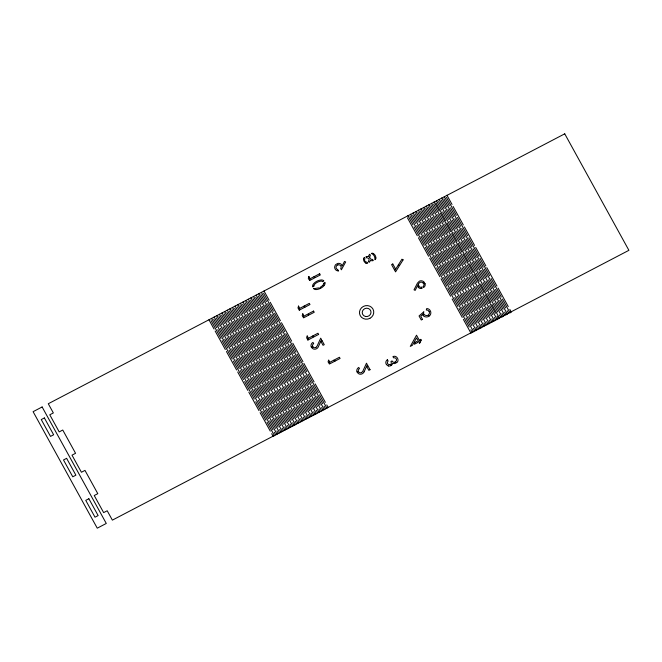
<?xml version="1.0" encoding="UTF-8"?>
<svg xmlns="http://www.w3.org/2000/svg" width="662" height="662" viewBox="0 0 662 662"><rect width="100%" height="100%" fill="white"/><g stroke="black" fill="none" stroke-linecap="round" stroke-linejoin="round"><path stroke-width="0.99" d="M375.908 257.981L375.743 258.784A1.862 1.754 -17.5 0 1 374.94 259.711C374.949 256.782 374.311 254.928 371.473 253.422A1.862 1.754 -17.5 0 1 372.706 253.256L373.484 253.571M363.504 258.883L363.628 258.387A1.821 1.721 -17.5 0 1 364.448 257.41C365.78 258.437 363.719 259.843 364.919 261.101C365.49 262.533 367.518 261.507 367.625 263.17A1.829 1.721 -17.5 0 1 366.343 263.319L365.846 263.145M299.216 310.18L299.778 308.343L303.651 306.316M309.535 280.539L310.114 278.719L313.987 276.699M307.863 340.036L308.442 338.224L312.315 336.197L312.969 337.388L307.88 340.061M364.092 371.854L367.311 364.704L366.475 363.198L362.95 370.985L361.684 372.524M418.177 286.903L418.806 285.554A2.226 2.094 -17.5 0 0 421.661 287.217M418.31 284.246L415.173 290.386L414.023 289.832L417.441 283.137L419.303 281.234A3.74 3.525 -17.5 0 1 421.942 280.887A4.204 3.955 -17.5 0 1 424.441 282.5L423.233 283.129M423.738 314.202L423.175 314.731A2.044 1.928 -17.5 0 1 422.96 314.93M315.898 347.492L317.164 345.945L320.689 338.166L321.525 339.672L318.306 346.814A3.749 3.533 -17.5 0 1 313.987 349.139A3.947 3.715 -17.5 0 1 311.686 347.492L312.919 346.847M319.647 273.737L314.558 276.402L315.211 277.585L320.309 274.937L319.655 273.745M309.601 280.531L314.64 277.899L313.987 276.708M313.68 288.541C315.559 288.847 319.175 287.109 320.416 288.375A11.246 10.592 -17.5 0 1 316.709 289.526A4.229 3.98 -17.5 0 1 314.922 289.418A2.408 2.267 -17.5 0 1 313.656 288.558M323.66 283.328L324.852 282.707M304.222 306.018L309.32 303.353L309.973 304.545L304.884 307.218M299.274 310.155L304.313 307.516L303.659 306.332M392.789 263.989L391.59 264.618L394.511 269.947L395.346 268.598L392.806 263.981M313.565 311.074L308.467 313.73L309.121 314.922L314.227 312.274L313.573 311.082M308.558 315.236L303.519 317.868L304.032 316.055L307.896 314.036L308.55 315.22M312.886 335.899L317.983 333.234L318.637 334.426M318.645 334.434L313.548 337.099L312.894 335.915M424.946 283.493L423.87 284.056A2.267 2.135 -17.5 0 1 422.993 286.538L423.556 287.556A3.525 3.318 -17.5 0 0 425.004 283.468M311.413 346.946L312.613 346.325A2.383 2.251 -17.5 0 1 313.672 343.644L312.977 342.386A3.997 3.765 -17.5 0 0 311.214 347.029M333.747 360.219L329.883 362.238L329.304 364.059L334.409 361.419L333.756 360.236M334.98 361.121L340.078 358.456L339.424 357.273L334.318 359.921L334.98 361.104M422.48 319.365L421.28 319.994L419.046 315.973L423.837 311.752A3.004 2.83 -17.5 0 0 423.655 313.424L420.751 316.196L422.497 319.357M357.199 371.986L358.399 371.357A2.383 2.251 -17.5 0 1 359.458 368.676L358.763 367.418A3.997 3.765 -17.5 0 0 356.992 372.061M419.394 343.123L420.536 342.527L416.522 335.204L410.266 346.416L412.376 345.307L416.514 337.926L419.377 343.131M370.041 369.702L368.842 370.331L366.971 366.963L367.683 365.383L370.058 369.694M390.878 365.623L390.381 365.838A2.996 2.822 -17.5 0 1 388.462 365.945M337.852 264.883L336.958 265.346A2.292 2.16 -17.5 0 0 336.478 265.876L336.048 267.059A2.565 2.416 -17.5 0 0 336.147 268.011L336.445 268.631A2.201 2.077 -17.5 0 0 336.983 269.169L337.529 269.451M337.678 269.5L338.58 270.99A4.08 3.84 -17.5 0 1 337.123 270.708A4.609 4.336 -17.5 0 1 336.478 270.41L336.197 270.228A3.889 3.658 -17.5 0 1 335.27 269.293L334.707 267.953A3.765 3.55 -17.5 0 1 334.666 266.86L335.146 265.404A3.724 3.509 -17.5 0 1 335.841 264.51L337.471 263.55A3.649 3.442 -17.5 0 1 338.505 263.368L338.861 263.368A4.262 4.022 -17.5 0 1 339.937 263.567L340.574 263.84A3.128 2.946 -17.5 0 1 341.335 264.469L341.542 264.726A4.013 3.773 -17.5 0 1 341.873 265.313L342.064 266.099L344.497 261.407L345.672 261.962L341.377 269.79L340.682 268.499A2.797 2.64 -17.5 0 0 340.988 267.903L341.104 267.431A2.342 2.201 -17.5 0 0 341.071 266.728L340.69 265.834A2.375 2.243 -17.5 0 0 340.218 265.346L339.813 265.09A3.186 2.996 -17.5 0 0 339.085 264.841L338.58 264.783A2.292 2.16 -17.5 0 0 337.777 264.924M446.933 195.207L452.022 204.45M453.122 206.453L463.301 224.939M464.401 226.934L474.58 245.42M475.68 247.423L485.867 265.909M486.793 267.605L496.98 286.092M498.081 288.086L508.259 306.572M509.831 309.411L511.345 312.166M446.445 197.392L456.35 215.382M457.45 217.376L467.629 235.862M468.729 237.865L478.916 256.351M480.016 258.346L489.64 275.839M491.13 278.528L501.308 297.015M502.408 299.017L510.088 312.96M444.31 196.581L449.399 205.824M450.499 207.818L460.678 226.305M461.778 228.307L471.965 246.794M473.065 248.788L483.243 267.283M484.179 268.971L494.357 287.457M495.457 289.459L505.636 307.946M507.208 310.784L508.722 313.531M443.821 198.766L453.727 216.747M454.827 218.75L465.014 237.236M466.114 239.23L476.292 257.717M477.393 259.719L487.025 277.204M488.506 279.902L498.685 298.388M499.785 300.382L507.464 314.334M441.711 197.938L446.8 207.181M447.901 209.175L458.079 227.662M459.18 229.664L469.366 248.151M470.467 250.145L480.645 268.64M481.58 270.328L491.758 288.814M492.859 290.817L503.037 309.303M504.609 312.141L506.124 314.897M441.223 200.123L451.128 218.104M452.229 220.107L462.415 238.593M463.516 240.587L473.694 259.082M474.795 261.076L484.427 278.561M485.908 281.259L496.086 299.745M497.187 301.74L504.866 315.691M439.088 199.312L444.177 208.547M445.278 210.549L455.464 229.035M456.565 231.03L466.743 249.524M467.844 251.519L478.022 270.005M478.957 271.701L489.135 290.188M490.236 292.182L500.414 310.668M501.986 313.507L503.509 316.262M438.608 201.488L448.513 219.478M449.614 221.472L459.792 239.967M460.893 241.961L471.071 260.447M472.172 262.45L481.804 279.935M483.285 282.624L493.463 301.111M494.564 303.113L502.251 317.057M436.465 200.685L441.554 209.92M442.655 211.923L452.833 230.409M453.933 232.403L464.112 250.898M465.212 252.892L475.399 271.379M476.326 273.075L486.512 291.561M487.613 293.556L497.791 312.042M499.363 314.88L500.877 317.636M435.977 202.862L445.882 220.851M446.982 222.846L457.161 241.332M458.261 243.335L468.448 261.821M469.548 263.824L479.172 281.309M480.662 283.998L490.84 302.484M491.94 304.487L499.62 318.43M434.098 201.918L439.187 211.153M440.288 213.156L450.474 231.642M451.575 233.636L461.753 252.131M462.854 254.125L473.032 272.612M473.967 274.308L484.145 292.794M485.246 294.789L495.433 313.275M497.005 316.113L498.519 318.869M433.618 204.095L443.523 222.084M444.624 224.079L454.802 242.573M455.903 244.568L466.081 263.054M467.182 265.057L476.814 282.542M478.295 285.231L488.482 303.717M489.582 305.72L497.261 319.672M431.483 203.284L436.572 212.527M437.673 214.521L447.851 233.016M448.952 235.01L459.13 253.496M460.231 255.499L470.417 273.985M471.344 275.673L481.531 294.16M482.631 296.162L492.809 314.649M494.382 317.487L495.896 320.243M430.995 205.468L440.9 223.458M442.001 225.452L452.179 243.939M453.28 245.941L463.466 264.428M464.567 266.422L474.191 283.907M475.672 286.605L485.858 305.091M486.959 307.085L494.638 321.037M428.885 204.641L433.974 213.884M435.075 215.886L445.253 234.373M446.353 236.367L456.532 254.853M457.632 256.856L467.819 275.342M468.746 277.03L478.932 295.525M480.033 297.519L490.211 316.006M491.783 318.844L493.298 321.6M428.397 206.825L438.302 224.815M439.403 226.809L449.581 245.296M450.681 247.298L460.868 265.785M461.968 267.779L471.592 285.264M473.073 287.962L483.26 306.448M484.361 308.451L492.04 322.394M426.262 206.014L431.351 215.258M432.452 217.252L442.63 235.738M443.73 237.741L453.917 256.227M455.017 258.221L465.196 276.708M466.122 278.404L476.309 296.89M477.41 298.893L487.588 317.379M489.16 320.209L490.674 322.965M425.774 208.199L435.679 226.181M436.779 228.183L446.966 246.669M448.058 248.664L458.245 267.15M459.345 269.153L468.969 286.638M470.459 289.327L480.637 307.822M481.737 309.816L489.417 323.768M423.63 207.388L428.719 216.631M429.82 218.625L440.007 237.112M441.107 239.114L451.285 257.601M452.386 259.595L462.564 278.081M463.499 279.778L473.678 298.264M474.778 300.258L484.965 318.753M486.537 321.583L488.051 324.339M423.15 209.573L433.056 227.554M434.156 229.557L444.334 248.043M445.435 250.037L455.613 268.524M456.714 270.526L466.346 288.011M467.827 290.701L478.014 309.195M479.114 311.19L486.793 325.141M421.015 208.753L426.105 217.997M427.205 219.999L437.383 238.486M438.484 240.48L448.662 258.966M449.763 260.969L459.949 279.455M460.876 281.143L471.063 299.638M472.155 301.632L482.341 320.118M483.914 322.957L485.428 325.712M420.527 210.938L430.432 228.928M431.533 230.922L441.711 249.408M442.812 251.411L452.998 269.897M454.099 271.892L463.723 289.377M465.204 292.074L475.39 310.561M476.491 312.563L484.17 326.507M418.392 210.127L423.481 219.37M424.582 221.365L434.76 239.851M435.861 241.853L446.047 260.34M447.148 262.334L457.326 280.82M458.253 282.517L468.439 301.003M469.54 303.006L479.718 321.492M481.291 324.322L482.805 327.078M417.904 212.312L427.809 230.293M428.91 232.296L439.096 250.782M440.189 252.776L450.375 271.263M451.476 273.265L461.1 290.75M462.589 293.448L472.767 311.934M473.868 313.929L481.547 327.88M415.769 211.492L420.858 220.736M421.959 222.738L432.137 241.225M433.238 243.219L443.424 261.705M444.525 263.708L454.703 282.194M455.638 283.882L465.816 302.377M466.917 304.371L477.095 322.857M478.667 325.696L480.19 328.451M415.281 213.677L425.186 231.667M426.287 233.661L436.473 252.148M437.574 254.15L447.752 272.636M448.853 274.631L458.485 292.124M459.966 294.813L470.144 313.3M471.245 315.302L478.932 329.246M413.146 212.866L418.235 222.109M419.336 224.104L429.522 242.59M430.623 244.592L440.801 263.079M441.902 265.073L452.08 283.568M453.015 285.256L463.193 303.742M464.294 305.745L474.48 324.231M476.052 327.069L477.567 329.817M412.666 215.051L422.571 233.032M423.672 235.035L433.85 253.521M434.951 255.515L445.129 274.002M446.229 276.004L455.861 293.489M457.343 296.187L467.529 314.673M468.63 316.668L476.309 330.619M410.531 214.231L415.62 223.475M416.721 225.477L426.899 243.964M428 245.958L438.178 264.444M439.278 266.447L449.465 284.933M450.392 286.629L460.578 305.116M461.679 307.11L471.857 325.596M473.429 328.435L474.944 331.19M410.043 216.416L419.948 234.406M421.049 236.4L431.227 254.887M432.327 256.889L442.514 275.375M443.614 277.37L453.238 294.863M454.728 297.552L464.906 316.039M466.007 318.041L473.686 331.985M407.908 215.605L412.997 224.848M414.098 226.843L424.276 245.329M425.376 247.331L435.563 265.818M436.663 267.812L446.842 286.307M447.777 287.995L457.955 306.481M459.056 308.484L469.234 326.97M470.806 329.808L472.32 332.556M407.42 217.79L417.325 235.771M418.425 237.774L428.612 256.26M429.712 258.254L439.891 276.749M440.991 278.743L450.623 296.228M452.105 298.926L462.283 317.412M463.383 319.407L471.063 333.358M421.653 287.176L422.207 288.193A3.169 2.987 -17.5 0 1 419.989 288.392A2.913 2.747 -17.5 0 1 418.243 287.076M429.183 315.948L428.513 314.74A2.938 2.764 -17.5 0 0 429.125 311.405M423.887 314.078L424.234 314.607A2.698 2.549 -17.5 0 0 424.839 315.12L426.46 315.567A2.665 2.507 -17.5 0 0 427.28 315.443C428.579 314.549 429.125 317.115 427.346 316.85A4.27 4.022 -17.5 0 1 426.163 316.974L424.607 316.651A3.409 3.211 -17.5 0 1 423.663 316.055L422.902 314.996M395.504 361.841L396.505 362.834A3.368 3.169 -17.5 0 0 397.936 360.914A4.195 3.955 -17.5 0 0 397.39 358.068A3.972 3.74 -17.5 0 0 395.388 356.421A3.236 3.045 -17.5 0 0 392.93 356.628L393.592 357.836A2.342 2.209 -17.5 0 1 395.471 361.791M394.924 362.131L395.57 363.297L394.37 363.587A2.739 2.582 -17.5 0 1 392.922 363.272L392.566 363.405A2.871 2.698 -17.5 0 1 391.432 365.267L391.118 363.703A1.539 1.456 -17.5 0 0 391.358 363.124L390.969 361.477L392.07 360.906A2.367 2.234 -17.5 0 0 394.949 362.222M390.878 365.598L390.232 364.423A2.102 1.978 -17.5 0 1 388.139 361.088L387.469 359.871M304.23 306.034L304.876 307.209M264.022 290.999L269.111 300.234M270.212 302.236L280.39 320.722M281.491 322.717L291.677 341.203M292.778 343.206L302.956 361.692M303.883 363.388L314.069 381.875M315.17 383.869L325.348 402.355M326.763 404.904L328.236 407.585M263.534 293.175L273.439 311.165M274.54 313.159L284.726 331.645M285.818 333.648L296.005 352.134M297.106 354.129L306.738 371.622M308.219 374.311L318.397 392.798M319.498 394.8L326.978 408.38M261.399 292.364L266.488 301.607M267.589 303.601L277.775 322.088M278.868 324.09L289.054 342.577M290.155 344.571L300.333 363.066M301.268 364.754L311.446 383.24M312.547 385.243L322.725 403.729M324.14 406.269L325.613 408.95M260.911 294.549L270.816 312.53M271.917 314.533L282.103 333.019M283.204 335.013L293.382 353.508M294.482 355.502L304.115 372.987M305.596 375.685L315.774 394.171M316.875 396.166L324.355 409.753M258.801 293.721L263.89 302.964M264.99 304.959L275.177 323.453M276.269 325.447L286.456 343.934M287.556 345.936L297.735 364.423M298.67 366.111L308.848 384.597M309.948 386.6L320.127 405.086M321.542 407.627L323.015 410.316M258.312 295.906L268.218 313.887M269.318 315.89L279.505 334.376M280.605 336.379L290.784 354.865M291.884 356.859L301.516 374.344M302.997 377.042L313.176 395.528M314.276 397.523L321.757 411.11M256.177 295.095L261.267 304.33M262.367 306.332L272.554 324.819M273.654 326.821L283.832 345.307M284.933 347.302L295.111 365.788M296.046 367.484L306.225 385.971M307.325 387.965L317.512 406.46M318.918 409L320.4 411.681M255.697 297.271L265.603 315.261M266.703 317.255L276.882 335.75M277.982 337.744L288.16 356.23M289.261 358.233L298.893 375.718M300.374 378.407L310.561 396.894M311.661 398.896L319.134 412.476M253.554 296.468L258.643 305.703M259.744 307.706L269.922 326.192M271.023 328.187L281.209 346.681M282.302 348.675L292.488 367.162M293.415 368.858L303.601 387.344M304.702 389.339L314.88 407.825M316.295 410.374L317.768 413.055M253.066 298.645L262.971 316.635M264.072 318.629L274.258 337.123M275.351 339.118L285.537 357.604M286.638 359.607L296.262 377.092M297.751 379.781L307.929 398.267M309.03 400.27L316.51 413.849M250.931 297.834L256.02 307.077M257.121 309.071L267.307 327.566M268.4 329.56L278.586 348.047M279.687 350.049L289.865 368.535M290.8 370.224L300.978 388.71M302.079 390.712L312.257 409.199M313.672 411.739L315.145 414.429M250.443 300.018L260.348 318.008M261.449 320.003L271.635 338.489M272.736 340.491L282.914 358.978M284.015 360.972L293.647 378.457M295.128 381.155L305.306 399.641M306.407 401.635L313.887 415.223M248.308 299.207L253.397 308.442M254.498 310.445L264.684 328.931M265.785 330.934L275.963 349.42M277.064 351.414L287.242 369.901M288.177 371.597L298.355 390.084M299.456 392.078L309.642 410.572M311.049 413.113L312.53 415.794M247.828 301.384L257.733 319.374M258.834 321.376L269.012 339.863M270.113 341.857L280.291 360.343M281.391 362.346L291.023 379.831M292.505 382.52L302.691 401.007M303.792 403.009L311.264 416.588M308.426 414.486L309.907 417.168M245.693 300.573L250.782 309.816M251.883 311.81L262.061 330.305M263.162 332.299L273.34 350.786M274.44 352.788L284.627 371.274M285.554 372.963L295.74 391.449M296.841 393.451L307.019 411.938M245.205 302.757L255.11 320.747M256.211 322.742L266.389 341.228M267.489 343.23L277.676 361.717M278.776 363.711L288.4 381.196M289.89 383.894L300.068 402.38M301.169 404.374L308.649 417.962M243.07 301.946L248.159 311.19M249.26 313.184L259.438 331.67M260.538 333.673L270.725 352.159M271.825 354.153L282.004 372.64M282.939 374.336L293.117 392.823M294.218 394.817L304.396 413.311M305.811 415.852L307.284 418.533M242.582 304.123L252.487 322.113M253.587 324.115L263.774 342.602M264.874 344.596L275.053 363.082M276.153 365.085L285.785 382.57M287.267 385.259L297.445 403.754M298.545 405.748L306.026 419.327M240.447 303.312L245.536 312.555M246.636 314.558L256.823 333.044M257.923 335.038L268.102 353.525M269.202 355.527L279.381 374.013M280.316 375.702L290.494 394.196M291.594 396.19L301.773 414.677M303.188 417.226L304.669 419.907M239.967 305.496L249.872 323.486M250.972 325.481L261.151 343.967M262.251 345.969L272.43 364.456M273.53 366.45L283.162 383.935M284.643 386.633L294.822 405.119M295.922 407.122L303.403 420.701M237.832 304.685L242.921 313.929M244.021 315.923L254.2 334.409M255.3 336.412L265.479 354.898M266.579 356.892L276.757 375.379M277.692 377.075L287.871 395.562M288.971 397.564L299.158 416.05M300.565 418.591L302.046 421.272M237.344 306.87L247.249 324.852M248.349 326.854L258.528 345.341M259.628 347.335L269.806 365.821M270.907 367.824L280.539 385.309M282.02 387.998L292.207 406.493M293.307 408.487L300.788 422.066M235.142 306.084L240.232 315.327M241.332 317.33L251.519 335.816M252.619 337.81L262.797 356.297M263.898 358.299L274.076 376.786M275.011 378.474L285.19 396.968M286.29 398.963L296.468 417.449M297.883 419.998L299.365 422.679M234.662 308.269L244.568 326.258M245.668 328.253L255.846 346.739M256.947 348.742L267.125 367.228M268.226 369.222L277.858 386.707M279.339 389.405L289.517 407.891M290.618 409.894L298.099 423.473M232.528 307.458L237.617 316.701M238.717 318.695L248.895 337.181M249.996 339.184L260.174 357.67M261.275 359.665L271.453 378.151M272.388 379.847L282.566 398.334M283.667 400.336L293.854 418.823M295.26 421.363L296.742 424.044M232.039 309.642L241.944 327.624M243.045 329.626L253.223 348.113M254.324 350.107L264.502 368.593M265.603 370.596L275.235 388.081M276.716 390.77L286.903 409.265M288.003 411.259L295.484 424.839M229.929 308.815L235.018 318.058M236.119 320.052L246.297 338.539M247.398 340.541L257.576 359.027M258.677 361.022L268.855 379.516M269.79 381.204L279.968 399.691M281.069 401.693L291.255 420.18M292.662 422.72L294.143 425.401M229.441 310.999L239.346 328.981M240.447 330.983L250.625 349.47M251.725 351.464L261.904 369.95M263.004 371.953L272.636 389.438M274.118 392.136L284.304 410.622M285.405 412.616L292.885 426.196M227.306 310.18L232.395 319.423M233.496 321.426L243.674 339.912M244.775 341.906L254.953 360.393M256.053 362.395L266.24 380.882M267.167 382.578L277.353 401.064M278.454 403.059L288.632 421.545M290.047 424.094L291.52 426.775M226.818 312.365L236.723 330.355M237.823 332.349L248.002 350.835M249.102 352.838L259.289 371.324M260.389 373.318L270.013 390.812M271.503 393.501L281.681 411.987M282.782 413.99L290.262 427.569M224.675 311.554L229.764 320.797M230.864 322.799L241.051 341.286M242.151 343.28L252.33 361.766M253.43 363.769L263.608 382.255M264.543 383.952L274.722 402.438M275.822 404.432L286.001 422.919M287.416 425.467L288.897 428.149M224.195 313.738L234.1 331.728M235.2 333.722L245.379 352.209M246.479 354.211L256.657 372.698M257.758 374.692L267.39 392.185M268.871 394.875L279.05 413.361M280.15 415.364L287.631 428.943M222.06 312.927L227.149 322.171M228.249 324.165L238.428 342.651M239.528 344.654L249.706 363.14M250.807 365.134L260.985 383.629M261.92 385.317L272.099 403.803M273.199 405.806L283.386 424.292M284.792 426.833L286.274 429.514M221.571 315.112L231.477 333.094M232.577 335.096L242.755 353.582M243.856 355.577L254.034 374.071M255.135 376.066L264.767 393.551M266.248 396.248L276.435 414.735M277.535 416.729L285.016 430.308M219.436 314.301L224.526 323.536M225.626 325.538L235.804 344.025M236.905 346.019L247.083 364.505M248.184 366.508L258.37 384.994M259.297 386.691L269.484 405.177M270.584 407.171L280.762 425.658M282.178 428.206L283.65 430.888M218.948 316.477L228.853 334.467M229.954 336.462L240.132 354.948M241.233 356.95L251.419 375.437M252.52 377.439L262.144 394.924M263.633 397.614L273.811 416.1M274.912 418.103L282.393 431.682M216.813 315.666L221.902 324.91M223.003 326.904L233.181 345.39M234.282 347.393L244.468 365.879M245.569 367.873L255.747 386.368M256.682 388.056L266.86 406.542M267.961 408.545L278.139 427.031M279.554 429.572L281.027 432.253M216.325 317.851L226.23 335.833M227.331 337.835L237.517 356.322M238.618 358.316L248.796 376.81M249.897 378.805L259.529 396.29M261.01 398.987L271.188 417.474M272.289 419.468L279.769 433.056M214.19 317.04L219.279 326.275M220.38 328.278L230.566 346.764M231.667 348.758L241.845 367.253M242.946 369.247L253.124 387.733M254.059 389.43L264.237 407.916M265.338 409.91L275.524 428.397M276.931 430.945L278.412 433.627M213.71 319.216L223.615 337.206M224.716 339.201L234.894 357.695M235.995 359.689L246.173 378.176M247.274 380.178L256.906 397.663M258.387 400.353L268.573 418.839M269.666 420.842L277.146 434.421M211.575 318.405L216.664 327.649M217.765 329.643L227.943 348.129M229.044 350.132L239.222 368.618M240.323 370.621L250.509 389.107M251.436 390.795L261.622 409.282M262.715 411.284L272.901 429.77M274.308 432.311L275.789 435M211.087 320.59L220.992 338.572M222.093 340.574L232.271 359.061M233.372 361.063L243.558 379.549M244.65 381.544L254.282 399.029M255.764 401.726L265.95 420.213M267.051 422.207L274.531 435.795M208.952 319.779L214.041 329.014M215.142 331.017L225.32 349.503M226.421 351.497L236.607 369.992M237.699 371.986L247.886 390.472M248.813 392.169L258.999 410.655M260.1 412.649L270.278 431.136M271.693 433.684L273.166 436.366M315.906 347.5A2.342 2.209 -17.5 0 1 312.96 346.822M364.042 371.837A3.749 3.533 -17.5 0 1 359.772 374.179A3.947 3.715 -17.5 0 1 357.472 372.532L358.705 371.887A2.342 2.209 -17.5 0 0 361.692 372.532M386.351 364.448A3.74 3.525 -17.5 0 1 387.336 359.698M388.453 365.97A3.732 3.517 -17.5 0 1 386.476 364.373M429.282 316.064A4.386 4.138 -17.5 0 0 430.242 310.71A4.154 3.914 -17.5 0 0 426.717 308.558L426.287 310.023A2.871 2.706 -17.5 0 1 429.05 311.446M418.367 284.263A4.129 3.889 -17.5 0 1 419.931 282.442A2.59 2.441 -17.5 0 1 423.2 283.154M373.442 253.637A5.445 5.131 -17.5 0 1 375.834 257.981M369.76 257.204A2.309 2.176 -17.5 0 0 369.942 258.097L370.108 258.387A2.309 2.176 -17.5 0 0 370.77 259.032A2.598 2.449 -17.5 0 0 371.299 259.272L371.49 259.33A2.143 2.019 -17.5 0 0 372.433 259.347L373.302 260.53L372.896 260.654A3.136 2.954 -17.5 0 1 371.696 260.712A2.615 2.466 -17.5 0 1 370.621 260.315L370.116 261.076A2.772 2.607 -17.5 0 1 369.603 261.904L369.09 262.367L368.411 261.142A2.16 2.036 -17.5 0 0 368.85 260.48L368.908 260.332A2.805 2.64 -17.5 0 0 369.024 259.835L369.015 259.223A1.597 1.498 -17.5 0 0 368.61 258.486L368.089 258.139A2.888 2.722 -17.5 0 0 367.6 257.957L367.443 257.915A2.276 2.143 -17.5 0 0 366.624 257.899L365.962 256.682L366.64 256.525A2.772 2.607 -17.5 0 1 367.633 256.566L368.56 256.575A2.615 2.466 -17.5 0 1 368.817 255.482A3.128 2.954 -17.5 0 1 369.528 254.547L369.859 254.282L370.389 255.64A2.135 2.011 -17.5 0 0 369.884 256.417L369.826 256.599A2.598 2.449 -17.5 0 0 369.744 257.17M365.887 263.079A4.593 4.328 -17.5 0 1 363.587 258.892M323.999 285.694A11.229 10.584 -17.5 0 1 320.996 288.094L320.466 287.134A11.32 10.666 -17.5 0 0 322.733 285.421M325.034 282.666A3.351 3.161 -17.5 0 1 323.917 285.603M323.809 283.336A2.615 2.466 -17.5 0 1 322.659 285.322M313.871 285.736L313.854 285.876A1.44 1.357 -17.5 0 0 313.912 286.29L312.754 286.894A2.524 2.375 -17.5 0 1 312.596 285.893L312.712 285.264A4.27 4.022 -17.5 0 1 313.349 284.031L313.664 283.65A11.088 10.443 -17.5 0 1 320.673 280.018L321.426 279.952A4.204 3.955 -17.5 0 1 322.584 280.109L323.188 280.357A2.482 2.342 -17.5 0 1 323.826 280.878L322.733 281.673A1.456 1.374 -17.5 0 0 322.419 281.408L321.682 281.151A3.525 3.318 -17.5 0 0 320.971 281.127L320.193 281.234A10.791 10.162 -17.5 0 0 314.938 283.957L314.549 284.395A3.732 3.517 -17.5 0 0 314.053 285.14L313.871 285.736M298.537 306.084L297.974 307.929L298.777 309.386L299.34 307.54L298.537 306.084M308.873 276.468L308.302 278.305L309.104 279.761L309.675 277.916L308.873 276.468M302.791 313.796L302.22 315.642L303.022 317.098L303.585 315.253L302.791 313.796M307.201 335.965L306.638 337.81L307.433 339.267L308.004 337.421L307.201 335.965M329.444 361.444L328.873 363.281L328.071 361.824L328.642 359.987L329.444 361.444M415 342.395L414.371 344.265L417.623 342.568L416.969 341.377L415 342.395M321.897 340.351L321.186 341.923L323.048 345.307L324.256 344.67L321.897 340.351M398.317 264.949L394.85 270.559L395.57 271.867L399.062 266.298L398.317 264.949M403.108 259.852L399.459 265.677L398.714 264.328L401.925 259.214L403.092 259.843M42.128 406.965L33.1 411.681L97.256 528.177L106.284 523.452L42.128 406.965M564.744 133.823L48.285 403.746L53.341 412.931L49.774 414.793L59.191 431.897L62.758 430.035L75.567 453.296L72.001 455.158L81.418 472.263L84.984 470.401L97.794 493.662L94.236 495.524L103.653 512.62L107.211 510.758L112.375 520.133L628.9 250.319L564.744 133.823M44.371 417.937L41.251 419.567L50.519 436.399L53.639 434.768L44.371 417.937M66.614 458.336L63.494 459.966L72.77 476.797L75.89 475.167L66.614 458.336M88.865 498.734L85.746 500.364L95.014 517.196L98.133 515.566L88.865 498.734M420.817 339.358L419.84 339.863L420.478 341.054L421.479 340.558L420.833 339.358M365.523 316.477A4.427 4.171 -17.5 0 0 370.852 311.123A4.427 4.171 -17.5 0 0 363.471 309.559A4.427 4.171 -17.5 0 0 365.523 316.477M369.892 318.331A7.183 6.769 -17.5 0 0 372.971 309.063A7.183 6.769 -17.5 0 0 363.339 306.44A7.183 6.769 -17.5 0 0 360.269 315.708A7.183 6.769 -17.5 0 0 369.892 318.331"/></g></svg>
